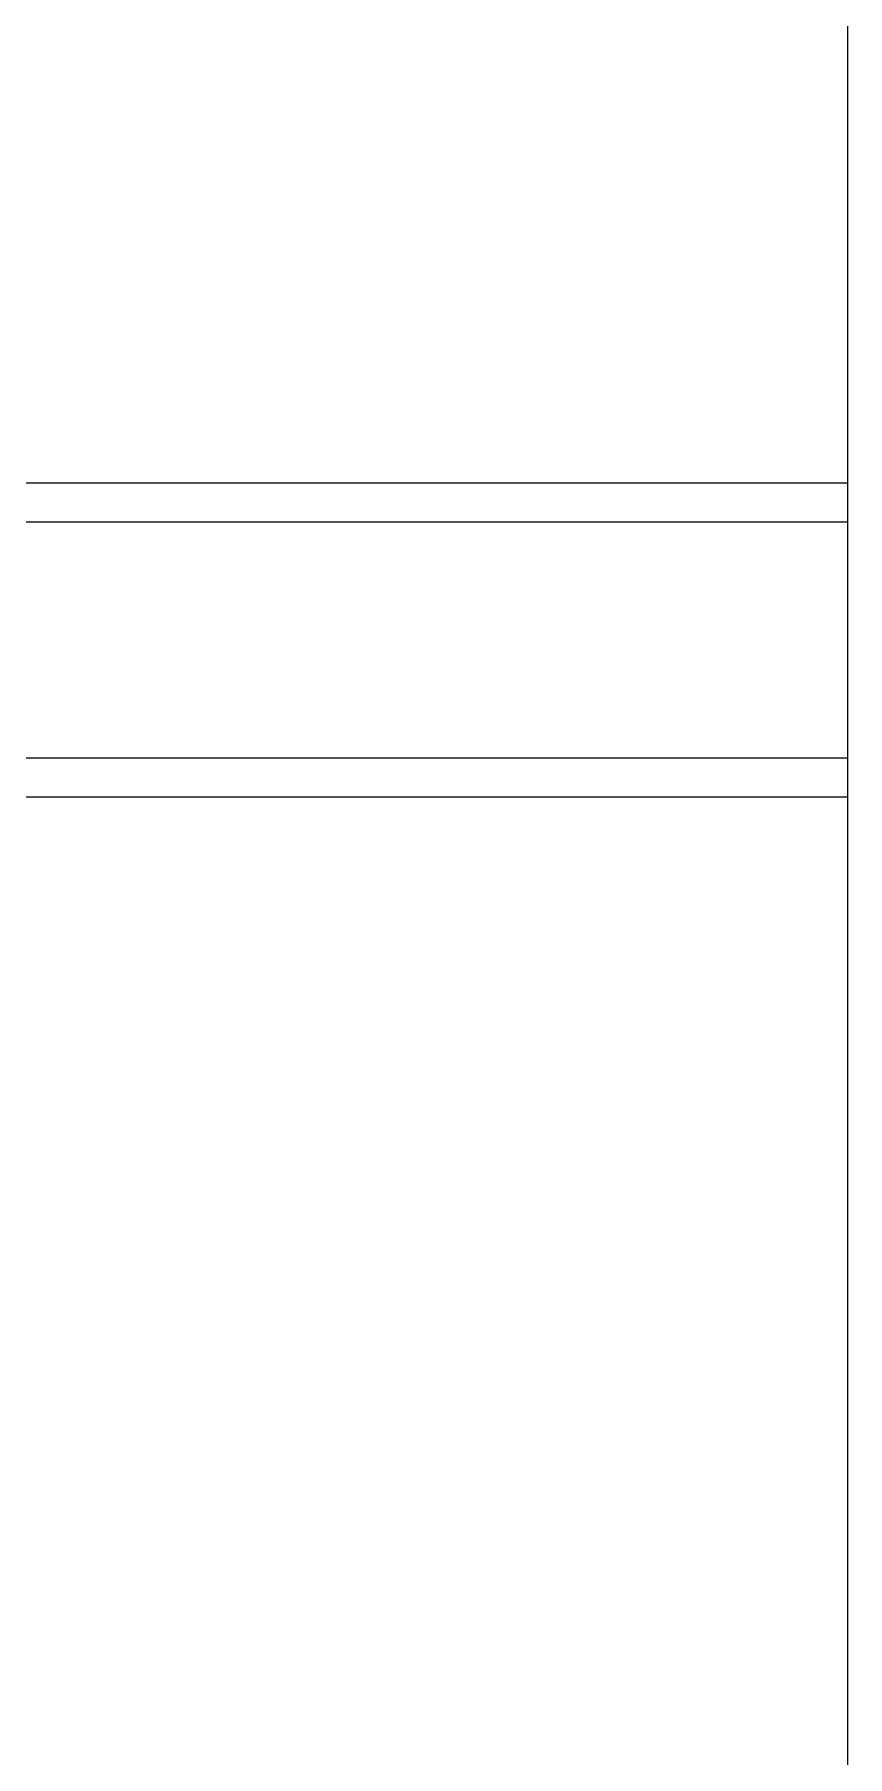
# Model space of a CAD drawing. Header units: inches. Extents: x 26 to 204, y -167 to -88.
# Drawn here: x 51.59 to 56.76, y -119.32 to -108.36 of the extents above; entities that cross this region are included whole.
import ezdxf

# ---------------------------------------------------------------- set-up
doc = ezdxf.new("R2010")
doc.units = ezdxf.units.IN
doc.header["$MEASUREMENT"] = 0
doc.layers.add('SLD-0', color=179, linetype='Continuous')

msp = doc.modelspace()

# ---------------------------------------------------------------- linework, layer by layer
at = {"layer": 'SLD-0', "color": 179, "linetype": 'Continuous', "lineweight": 15}
for p, q in [((56.764, -107.964), (56.764, -111.218)), ((56.764, -111.218), (43.879, -111.218)), ((56.764, -111.218), (56.764, -111.233)), ((56.764, -111.233), (56.764, -111.453)), ((56.764, -111.453), (56.764, -111.468)), ((56.764, -111.468), (43.879, -111.468)), ((56.764, -111.468), (56.764, -112.968)), ((56.764, -112.968), (43.879, -112.968)), ((56.764, -112.968), (56.764, -112.983)), ((56.764, -112.983), (56.764, -113.203)), ((56.764, -113.203), (56.764, -113.218)), ((56.764, -113.218), (43.879, -113.218)), ((56.764, -113.218), (56.764, -126.968))]:
    msp.add_line(p, q, dxfattribs=at)

doc.saveas('drawing.dxf')
